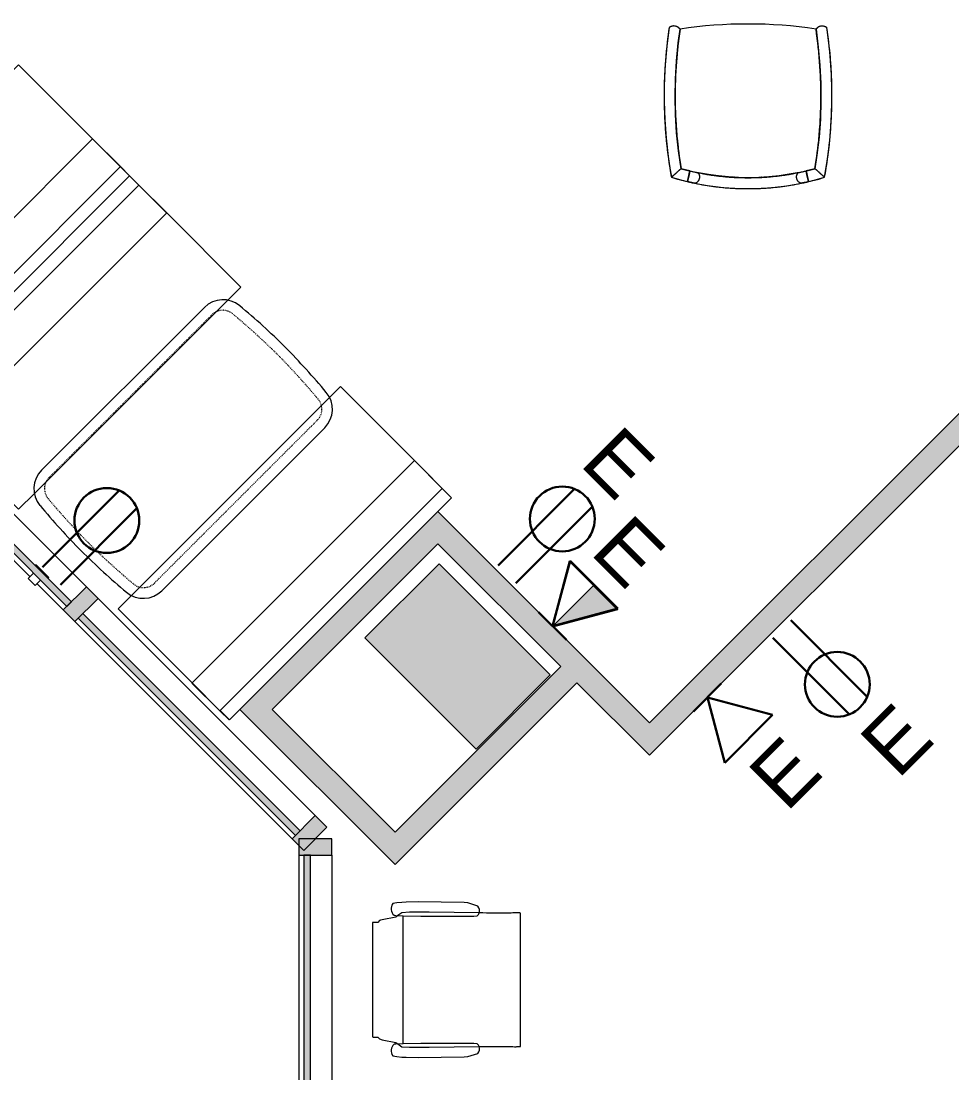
# Model space of a CAD drawing. Header units: inches. Extents: x 1180 to 3050, y -149 to 1363.
# Drawn here: x 1502 to 1644.1, y 4.8 to 165.4 of the extents above; entities that cross this region are included whole.
import ezdxf

# ---------------------------------------------------------------- set-up
doc = ezdxf.new("R2010")
doc.units = ezdxf.units.IN
doc.header["$MEASUREMENT"] = 0
doc.linetypes.add('Dash', pattern=[0.25, 0.125, -0.125])
for name, color, linetype, lineweight in [('A-ANNO-NOTE', 131, 'Continuous', 30), ('A-COLS', 52, 'Continuous', 13), ('A-GLAZ-CURT', 52, 'Continuous', 13), ('A-GLAZ-CWMG', 51, 'Continuous', 13), ('A-WALL-PATT', 111, 'Continuous', 13), ('E-ELEC-FIXT', 91, 'Continuous', 13), ('I-FURN', 30, 'Continuous', 9), ('I-FURN-HDLN', 30, 'Dash', 9), ('I-WALL', 2, 'Continuous', 13)]:
    doc.layers.add(name, color=color, linetype=linetype, lineweight=lineweight)
doc.styles.add('Swis721 Lt BT', font='swissl.ttf', dxfattribs={"height": 9})

# ---------------------------------------------------------------- blocks, each defined once
blk = doc.blocks.new('Column Set - Column Set-6509051-FIRST FLOOR POWER _ SIGNAL')
at = {"layer": 'A-COLS', "lineweight": 9}
h = blk.add_hatch(color=7, dxfattribs=at)
h.paths.add_polyline_path([(3038.48, -123.25), (3038.48, -107.25), (3019.98, -107.25), (3019.98, -123.25)], flags=0)
h.paths.add_polyline_path([(2642.36, -123.25), (2651.67, -123.25), (2651.67, -107.25), (2642.36, -107.25)], flags=0)
h.paths.add_polyline_path([(2666.36, -123.25), (2666.36, -107.25), (2655.17, -107.25), (2655.17, -123.25)], flags=0)
h.paths.add_polyline_path([(2411.67, -123.25), (2411.67, -107.25), (2402.36, -107.25), (2402.36, -123.25)], flags=0)
h.paths.add_polyline_path([(2426.36, -123.25), (2426.36, -107.25), (2415.17, -107.25), (2415.17, -123.25)], flags=0)
h.paths.add_polyline_path([(2175.17, -123.25), (2186.36, -123.25), (2186.36, -107.25), (2175.17, -107.25), (2175.17, -115.8)], flags=0)
h.paths.add_polyline_path([(2162.36, -123.25), (2171.67, -123.25), (2171.67, -107.25), (2162.36, -107.25)], flags=0)
h.paths.add_polyline_path([(1922.3, -123.25), (1931.67, -123.25), (1931.67, -107.25), (1922.3, -107.25)], flags=0)
h.paths.add_polyline_path([(1935.17, -123.25), (1946.3, -123.25), (1946.3, -107.25), (1935.17, -107.25), (1935.17, -115.84)], flags=0)
h.paths.add_polyline_path([(1586.3, -123.25), (1586.3, -107.25), (1562.3, -107.25), (1562.3, -123.25), (1566.26, -123.25)], flags=0)
h.paths.add_polyline_path([(1571.47, 54.24), (1582.78, 65.55), (1565.81, 82.52), (1554.5, 71.21), (1567.73, 57.98)], flags=0)
h.paths.add_polyline_path([(3038.48, 111.75), (3038.48, 135.75), (3019.98, 135.75), (3019.98, 111.75), (3020.29, 111.75)], flags=0)
h.paths.add_polyline_path([(2642.36, 111.75), (2666.36, 111.75), (2666.36, 117.5), (2666.31, 117.5), (2666.31, 123.5), (2666.36, 123.5), (2666.36, 135.75), (2642.36, 135.75)], flags=0)
h.paths.add_polyline_path([(2882.36, 111.75), (2906.36, 111.75), (2906.36, 116.09), (2906.29, 116.09), (2906.29, 135.75), (2882.36, 135.75), (2882.36, 117.5)], flags=0)
h.paths.add_polyline_path([(2402.36, 111.75), (2426.36, 111.75), (2426.36, 135.75), (2402.36, 135.75), (2402.36, 123.07)], flags=0)
h.paths.add_polyline_path([(2162.36, 111.75), (2186.36, 111.75), (2186.36, 135.75), (2162.36, 135.75)], flags=0)
h.paths.add_polyline_path([(1922.3, 111.75), (1946.3, 111.75), (1946.3, 135.75), (1922.3, 135.75)], flags=0)
h.paths.add_polyline_path([(1681.4, 111.75), (1705.4, 111.75), (1705.4, 135.75), (1681.4, 135.75)], flags=0)
h.paths.add_polyline_path([(1401.76, 223.95), (1413.08, 235.26), (1396.11, 252.23), (1384.79, 240.92), (1398.32, 227.38)], flags=0)
h.paths.add_polyline_path([(1206.4, 231.75), (1222.4, 231.75), (1222.4, 255.75), (1206.4, 255.75)], flags=0)
h.paths.add_polyline_path([(3038.48, 351.75), (3038.48, 375.75), (3019.98, 375.75), (3019.98, 351.75), (3020.29, 351.75)], flags=0)
h.paths.add_polyline_path([(2886.54, 351.75), (2906.29, 351.75), (2906.29, 360.9), (2906.36, 360.9), (2906.36, 366.59), (2906.29, 366.59), (2906.29, 375.75), (2882.36, 375.75), (2882.36, 351.75)], flags=0)
h.paths.add_polyline_path([(2666.31, 351.75), (2666.36, 351.75), (2666.36, 364), (2666.31, 364), (2666.31, 370), (2666.36, 370), (2666.36, 375.75), (2642.36, 375.75), (2642.36, 351.75)], flags=0)
h.paths.add_polyline_path([(2402.36, 351.75), (2426.36, 351.75), (2426.36, 375.75), (2402.36, 375.75)], flags=0)
h.paths.add_polyline_path([(2178.1, 351.75), (2186.36, 351.75), (2186.36, 373.75), (2162.36, 373.75), (2162.36, 351.75), (2169.13, 351.75)], flags=0)
h.paths.add_polyline_path([(1946.3, 351.75), (1946.3, 373.75), (1922.3, 373.75), (1922.3, 351.75)], flags=0)
h.paths.add_polyline_path([(1465.4, 351.75), (1465.4, 375.75), (1441.4, 375.75), (1441.4, 351.75)], flags=0)
h.paths.add_polyline_path([(2014.17, 433.88), (2016.66, 439.88), (2008.17, 439.88)], flags=0)
h.paths.add_polyline_path([(2016.66, 439.88), (2020.17, 439.88), (2031.14, 450.85), (2024.07, 457.92), (2011.34, 445.19), (2015.59, 440.95)], flags=0)
h.paths.add_polyline_path([(2067.91, 487.62), (2084.88, 504.59), (2077.81, 511.66), (2060.84, 494.69), (2063.67, 491.86)], flags=0)
h.paths.add_polyline_path([(2163.48, 511.88), (2186.36, 511.88), (2186.36, 535.75), (2162.36, 535.75), (2162.36, 512.6)], flags=0)
h.paths.add_polyline_path([(1930.03, 518.02), (1947, 534.99), (1939.93, 542.07), (1922.95, 525.09), (1927.2, 520.85)], flags=0)
h.paths.add_polyline_path([(2118.15, 553.34), (2129.47, 564.66), (2120.98, 573.14), (2109.67, 561.83), (2113.69, 557.8)], flags=0)
h.paths.add_polyline_path([(1983.77, 571.76), (2000.74, 588.73), (1993.67, 595.81), (1976.69, 578.83), (1978.11, 577.42)], flags=0)
h.paths.add_polyline_path([(1856.49, 591.56), (1873.46, 608.53), (1866.39, 615.6), (1849.42, 598.63), (1856.08, 591.97)], flags=0)
h.paths.add_polyline_path([(2886.54, 591.75), (2906.29, 591.75), (2906.29, 611.15), (2906.36, 611.15), (2906.36, 615.75), (2882.36, 615.75), (2882.36, 591.75)], flags=0)
h.paths.add_polyline_path([(3038.48, 591.75), (3038.48, 615.75), (3019.98, 615.75), (3019.98, 591.75), (3036.81, 591.75)], flags=0)
h.paths.add_polyline_path([(2666.36, 591.75), (2666.36, 615.75), (2642.36, 615.75), (2642.36, 591.75), (2661.13, 591.75)], flags=0)
h.paths.add_polyline_path([(2426.36, 591.75), (2426.36, 615.75), (2402.36, 615.75), (2402.36, 591.75), (2408.36, 591.75)], flags=0)
h.paths.add_polyline_path([(1684.58, 591.75), (1705.35, 591.75), (1705.35, 615.75), (1704.32, 615.75), (1704.32, 615.57), (1696.32, 615.57), (1696.32, 615.75), (1681.4, 615.75), (1681.4, 591.75)], flags=0)
h.paths.add_polyline_path([(1465.4, 591.75), (1465.4, 615.75), (1441.4, 615.75), (1441.4, 591.75), (1456.03, 591.75)], flags=0)
h.paths.add_polyline_path([(1206.4, 591.75), (1222.4, 591.75), (1222.4, 615.75), (1206.4, 615.75), (1206.4, 605)], flags=0)
h.paths.add_polyline_path([(1910.23, 645.3), (1927.2, 662.27), (1920.13, 669.34), (1903.16, 652.37)], flags=0)
h.paths.add_polyline_path([(1783.65, 664.39), (1800.63, 681.37), (1793.55, 688.44), (1776.58, 671.47)], flags=0)
h.paths.add_polyline_path([(2056.6, 665.81), (2065.08, 674.29), (2048.11, 691.26), (2039.63, 682.78), (2049.29, 673.12)], flags=0)
h.paths.add_polyline_path([(1837.39, 718.13), (1854.37, 735.11), (1847.29, 742.18), (1830.32, 725.21), (1834.57, 720.96)], flags=0)
h.paths.add_polyline_path([(1990.13, 732.28), (1998.62, 740.76), (1981.64, 757.73), (1973.16, 749.25), (1989.31, 733.09)], flags=0)
h.paths.add_polyline_path([(2163.86, 743.75), (2180.44, 743.75), (2183.07, 761.75), (2160.36, 761.75), (2160.36, 744.08)], flags=0)
h.paths.add_polyline_path([(2184.36, 743.75), (2184.36, 761.75), (2183.36, 761.75), (2183.36, 743.75)], flags=0)
h.paths.add_polyline_path([(1705.4, 831.75), (1705.4, 855.75), (1681.4, 855.75), (1681.4, 831.75)], flags=0)
h.paths.add_polyline_path([(1206.4, 831.75), (1222.4, 831.75), (1222.4, 855.75), (1206.4, 855.75)], flags=0)
h.paths.add_polyline_path([(1465.4, 831.75), (1465.4, 855.75), (1441.4, 855.75), (1441.4, 831.75)], flags=0)
h.paths.add_polyline_path([(3019.98, 853.75), (3038.48, 853.75), (3038.48, 871.75), (3043.98, 874.5), (3043.98, 877.75), (3019.98, 877.75), (3019.98, 862.5)], flags=0)
h.paths.add_polyline_path([(2882.36, 853.75), (2906.36, 853.75), (2906.36, 877.75), (2882.36, 877.75), (2882.36, 865.49)], flags=0)
h.paths.add_polyline_path([(2650.11, 853.75), (2666.36, 853.75), (2666.36, 877.75), (2642.36, 877.75), (2642.36, 853.75)], flags=0)
h.paths.add_polyline_path([(2402.36, 853.75), (2426.36, 853.75), (2426.36, 877.75), (2402.36, 877.75)], flags=0)
h.paths.add_polyline_path([(2184.36, 859.75), (2184.36, 877.75), (2160.36, 877.75), (2160.36, 859.75), (2178.1, 859.75)], flags=0)
h.paths.add_polyline_path([(1946.9, 871.75), (1946.9, 895.75), (1928.9, 895.75), (1928.9, 871.75)], flags=0)
h.paths.add_polyline_path([(1922.9, 1071.75), (1946.9, 1071.75), (1946.9, 1095.75), (1922.9, 1095.75)], flags=0)
h.paths.add_polyline_path([(1705.4, 1071.75), (1705.4, 1095.75), (1681.4, 1095.75), (1681.4, 1071.75)], flags=0)
h.paths.add_polyline_path([(1441.4, 1071.75), (1465.4, 1071.75), (1465.4, 1095.75), (1441.4, 1095.75), (1441.4, 1073.89)], flags=0)
h.paths.add_polyline_path([(1212.03, 1071.75), (1222.4, 1071.75), (1222.4, 1095.75), (1206.4, 1095.75), (1206.4, 1071.75), (1208.68, 1071.75)], flags=0)
h.paths.add_polyline_path([(1922.9, 1191.75), (1946.9, 1191.75), (1946.9, 1215.75), (1922.9, 1215.75)], flags=0)
h.paths.add_polyline_path([(1946.9, 1338.25), (1946.9, 1356.25), (1940.4, 1356.25), (1938.9, 1354.75), (1922.9, 1354.75), (1922.9, 1338.25)], flags=0)
h.paths.add_polyline_path([(1799.9, 1338.25), (1823.9, 1338.25), (1823.87, 1354.75), (1799.9, 1354.75)], flags=0)
h.paths.add_polyline_path([(1705.4, 1338.25), (1705.4, 1354.75), (1681.4, 1354.75), (1681.4, 1338.25), (1695.06, 1338.25)], flags=0)
h.paths.add_polyline_path([(1566.26, 1338.25), (1586.9, 1338.25), (1586.9, 1354.75), (1562.9, 1354.75), (1562.9, 1338.25)], flags=0)
h.paths.add_polyline_path([(1185.4, 1338.25), (1222.4, 1338.25), (1222.4, 1354.75), (1185.4, 1354.75)], flags=0)
h.paths.add_polyline_path([(1445.44, 1338.25), (1465.4, 1338.25), (1465.4, 1354.75), (1441.4, 1354.75), (1441.4, 1338.25)], flags=0)
h.paths.add_polyline_path([(1340.84, 1338.25), (1343.9, 1338.25), (1343.9, 1354.75), (1319.9, 1354.75), (1319.9, 1338.25)], flags=0)
at = {"layer": 'A-COLS', "color": 8, "lineweight": 20}
for p, q in [((1565.81, 82.52), (1554.5, 71.21)), ((1582.78, 65.55), (1565.81, 82.52)), ((1554.5, 71.21), (1571.47, 54.24)), ((1571.47, 54.24), (1582.78, 65.55))]:
    blk.add_line(p, q, dxfattribs=at)
blk = doc.blocks.new('System Panel - Glazed-6520325-FIRST FLOOR POWER _ SIGNAL')
at = {"layer": 'A-GLAZ-CURT', "lineweight": 9}
blk.add_hatch(color=7, dxfattribs=at).paths.add_polyline_path([(-23.46, 1.75), (-23.46, 0.75), (23.46, 0.75), (23.46, 1.75), (-9.51, 1.75)], flags=0)
at = {"layer": 'A-GLAZ-CURT', "color": 8, "lineweight": 20}
for p, q in [((23.46, 1.75), (-23.46, 1.75)), ((-23.46, 1.75), (-23.46, 0.75)), ((23.46, 0.75), (23.46, 1.75)), ((-23.46, 0.75), (23.46, 0.75))]:
    blk.add_line(p, q, dxfattribs=at)
blk = doc.blocks.new('Rectangular Mullion - 2_5_ x 5_ rectangular-6520312-FIRST FLOOR POWER _ SIGNAL')
at = {"layer": 'A-GLAZ-CWMG', "lineweight": 9}
blk.add_hatch(color=7, dxfattribs=at).paths.add_polyline_path([(-2.5, 2.5), (0, 2.5), (0, 0), (-1.77, -1.77), (-1.04, -2.5), (-2.5, -2.5), (-2.5, 1.77)], flags=0)
at = {"layer": 'A-GLAZ-CWMG', "color": 8, "lineweight": 20}
for p, q in [((-2.5, 2.5), (0, 2.5)), ((-2.5, -2.5), (-2.5, 2.5)), ((0, 2.5), (0, -2.5)), ((0, -2.5), (-2.5, -2.5))]:
    blk.add_line(p, q, dxfattribs=at)
blk = doc.blocks.new('Rectangular Mullion - 2_5_ x 5_ rectangular-6520313-FIRST FLOOR POWER _ SIGNAL')
at = {"layer": 'A-GLAZ-CWMG', "lineweight": 9}
blk.add_hatch(color=7, dxfattribs=at).paths.add_polyline_path([(0, -1.75), (0, 2.5), (-2.5, 2.5), (-2.5, -2.5), (0, -2.5)], flags=0)
at = {"layer": 'A-GLAZ-CWMG', "color": 8, "lineweight": 20}
for p, q in [((0, 2.5), (-2.5, 2.5)), ((-2.5, 2.5), (-2.5, -2.5)), ((0, -2.5), (0, 2.5)), ((-2.5, -2.5), (0, -2.5))]:
    blk.add_line(p, q, dxfattribs=at)
blk = doc.blocks.new('System Panel - Glazed-6520327-FIRST FLOOR POWER _ SIGNAL')
at = {"layer": 'A-GLAZ-CURT', "lineweight": 9}
blk.add_hatch(color=7, dxfattribs=at).paths.add_polyline_path([(-23.63, 1.75), (-23.63, 0.75), (23.62, 0.75), (23.62, 1.75), (-22.91, 1.75)], flags=0)
at = {"layer": 'A-GLAZ-CURT', "color": 8, "lineweight": 20}
for p, q in [((23.62, 1.75), (-23.63, 1.75)), ((-23.63, 1.75), (-23.63, 0.75)), ((23.62, 0.75), (23.62, 1.75)), ((-23.63, 0.75), (23.62, 0.75))]:
    blk.add_line(p, q, dxfattribs=at)
blk = doc.blocks.new('System Panel - Glazed-6520337-FIRST FLOOR POWER _ SIGNAL')
at = {"layer": 'A-GLAZ-CURT', "lineweight": 9}
blk.add_hatch(color=7, dxfattribs=at).paths.add_polyline_path([(-22.25, 1.75), (-22.25, 0.75), (22.25, 0.75), (22.25, 1.75), (-9.93, 1.75)], flags=0)
at = {"layer": 'A-GLAZ-CURT', "color": 8, "lineweight": 20}
for p, q in [((22.25, 1.75), (-22.25, 1.75)), ((-22.25, 1.75), (-22.25, 0.75)), ((22.25, 0.75), (22.25, 1.75)), ((-22.25, 0.75), (22.25, 0.75))]:
    blk.add_line(p, q, dxfattribs=at)
blk = doc.blocks.new('Rectangular Mullion - 2_5_ x 5_ rectangular-6520307-FIRST FLOOR POWER _ SIGNAL')
at = {"layer": 'A-GLAZ-CWMG', "lineweight": 9}
blk.add_hatch(color=7, dxfattribs=at).paths.add_polyline_path([(1.25, -2.5), (-1.25, -2.5), (-1.25, 2.5), (1.25, 2.5), (1.25, -1.75)], flags=0)
at = {"layer": 'A-GLAZ-CWMG', "color": 8, "lineweight": 20}
for p, q in [((-1.25, 2.5), (1.25, 2.5)), ((-1.25, -2.5), (-1.25, 2.5)), ((1.25, 2.5), (1.25, -2.5)), ((1.25, -2.5), (-1.25, -2.5))]:
    blk.add_line(p, q, dxfattribs=at)
blk = doc.blocks.new('Rectangular Mullion - 2_5_ x 5_ rectangular-6520321-FIRST FLOOR POWER _ SIGNAL')
at = {"layer": 'A-GLAZ-CWMG', "lineweight": 9}
for p, q in [((1478.57, 112.42), (1511.98, 79.01)), ((1475.04, 108.88), (1503.36, 80.56)), ((1504.42, 79.5), (1508.45, 75.47))]:
    blk.add_line(p, q, dxfattribs=at)
blk = doc.blocks.new('Rectangular Mullion - 2_5_ x 5_ rectangular-6520324-FIRST FLOOR POWER _ SIGNAL')
at = {"layer": 'A-GLAZ-CWMG', "lineweight": 9}
for p, q in [((1513.75, 77.24), (1546.92, 44.07)), ((1510.21, 73.7), (1543.39, 40.53))]:
    blk.add_line(p, q, dxfattribs=at)
blk = doc.blocks.new('Rectangular Mullion - 2_5_ x 5_ rectangular-6520334-FIRST FLOOR POWER _ SIGNAL')
at = {"layer": 'A-GLAZ-CWMG', "lineweight": 9}
for p, q in [((1544.42, 38.03), (1544.42, -6.47)), ((1549.42, 38.03), (1549.42, -6.47))]:
    blk.add_line(p, q, dxfattribs=at)
blk = doc.blocks.new('HermanMiller_Collection_Eames_AluminumGroup_SideChair - Arms Swivel Base-6572002-FIRST FLOOR POWER _ SIGNAL')
at = {"layer": 'I-FURN'}
for p, q in [((-6.45, 11.77), (-7.06, 11.66)), ((-5.68, 11.84), (-6.45, 11.77)), ((-5.03, 11.87), (-5.68, 11.84)), ((-3.17, 11.92), (-5.03, 11.87)), ((3.83, 11.82), (-3.17, 11.92)), ((4.42, 11.76), (3.83, 11.82)), ((5.92, 11.27), (4.42, 11.76)), ((-6.84, 9.88), (-6.61, 9.86)), ((-6.61, 9.86), (-5.45, 9.79)), ((-6.28, 9.84), (-6.61, 9.61)), ((-5.68, 10.24), (-6.28, 9.84)), ((-4.52, 10.35), (-5.68, 10.24)), ((-5.45, 9.79), (-2.77, 9.75)), ((-5.45, -9.73), (-5.45, 9.79)), ((-1.52, 10.35), (-4.52, 10.35)), ((-2.77, 9.75), (5.32, 9.75)), ((6.15, 10.24), (-1.52, 10.35)), ((5.32, 9.75), (5.82, 9.81)), ((12.47, -10.14), (12.47, 10.2)), ((-10.16, 8.75), (-10.16, -8.68)), ((-9.06, 9.06), (-9.32, 8.8)), ((-8.92, 9.13), (-9.06, 9.06)), ((-8.68, 9.21), (-8.92, 9.13)), ((-6.61, 9.61), (-8.68, 9.21)), ((-9.32, -8.74), (-9.06, -8.99)), ((-9.06, -8.99), (-8.68, -9.14)), ((-8.68, -9.14), (-6.61, -9.54)), ((-6.61, -9.54), (-6.28, -9.77)), ((-6.61, -9.79), (-6.84, -9.81)), ((-5.45, -9.73), (-6.61, -9.79)), ((-6.28, -9.77), (-5.68, -10.18)), ((-5.68, -10.18), (-4.52, -10.28)), ((-2.77, -9.68), (-5.45, -9.73)), ((-4.52, -10.28), (-1.52, -10.28)), ((5.32, -9.68), (-2.77, -9.68)), ((-1.52, -10.28), (6.15, -10.17)), ((4.42, -11.69), (5.92, -11.2)), ((5.82, -9.74), (5.32, -9.68)), ((-7.06, -11.59), (-6.45, -11.7)), ((-6.45, -11.7), (-5.68, -11.77)), ((-5.68, -11.77), (-5.03, -11.8)), ((-5.03, -11.8), (-3.17, -11.85)), ((-3.17, -11.85), (3.83, -11.75)), ((3.83, -11.75), (4.42, -11.69))]:
    blk.add_line(p, q, dxfattribs=at)
for centre, radius, start, end in [((-5.99, 10.89), 1.32, 144.065, 229.935), ((5.07, 10.55), 1.12, 343.9109, 40.257), ((5.4, 10.47), 0.781, 302.3218, 343.1534), ((-5.99, -10.82), 1.32, 130.065, 215.935), ((5.4, -10.4), 0.781, 16.8466, 57.6782), ((5.07, -10.48), 1.12, 319.743, 16.0891)]:
    blk.add_arc(centre, radius, start, end, dxfattribs=at)
for points in [[(10.56, 10.2), (9.82, 10.2), (8.34, 10.21), (6.88, 10.23), (6.15, 10.24)], [(11.53, 10.25), (11.37, 10.24), (11.04, 10.23), (10.72, 10.21), (10.56, 10.2)], [(6.15, -10.17), (6.88, -10.16), (8.34, -10.15), (9.82, -10.14), (10.56, -10.13)], [(10.56, -10.13), (10.72, -10.14), (11.04, -10.16), (11.37, -10.17), (11.53, -10.18)]]:
    blk.add_open_spline(points, degree=3, dxfattribs=at)
for points, knots in [([(12.47, 10.2), (12.47, 10.21), (12.47, 10.21), (12.44, 10.22), (12.38, 10.23), (12.31, 10.23), (12.23, 10.24), (12.09, 10.25), (11.86, 10.25), (11.65, 10.25), (11.53, 10.25)], [0, 0, 0, 0, 0.090909, 0.181818, 0.272727, 0.363636, 0.454545, 0.545455, 0.727273, 1, 1, 1, 1]), ([(-9.32, 8.8), (-9.51, 8.8), (-9.78, 8.79), (-10, 8.78), (-10.09, 8.77), (-10.14, 8.76), (-10.16, 8.75), (-10.16, 8.75)], [0, 0, 0, 0, 0.444444, 0.666667, 0.777778, 0.888889, 1, 1, 1, 1]), ([(-10.16, -8.68), (-10.16, -8.68), (-10.14, -8.69), (-10.09, -8.7), (-10.03, -8.71), (-9.94, -8.71), (-9.84, -8.72), (-9.69, -8.73), (-9.51, -8.73), (-9.37, -8.74), (-9.32, -8.74)], [0, 0, 0, 0, 0.111111, 0.222222, 0.333333, 0.444444, 0.555556, 0.666667, 0.888889, 1, 1, 1, 1]), ([(11.53, -10.18), (11.61, -10.18), (11.77, -10.18), (12.1, -10.18), (12.4, -10.16), (12.47, -10.14), (12.47, -10.14)], [0, 0, 0, 0, 0.181818, 0.363636, 0.727273, 1, 1, 1, 1])]:
    blk.add_open_spline(points, degree=3, knots=knots, dxfattribs=at)
blk = doc.blocks.new('Booth Seat12 - Booth Seat-6943674-FIRST FLOOR POWER _ SIGNAL')
at = {"layer": 'I-FURN'}
for p, q in [((1452.82, 207.51), (1451.01, 205.7)), ((1451.01, 205.7), (1452.82, 207.51)), ((1464.13, 196.2), (1452.82, 207.51)), ((1452.82, 207.51), (1464.13, 196.2)), ((1451.01, 205.7), (1421.09, 175.78)), ((1421.09, 175.78), (1451.01, 205.7)), ((1464.13, 196.2), (1430.16, 162.22)), ((1430.16, 162.22), (1464.13, 196.2)), ((1468.38, 191.95), (1464.13, 196.2)), ((1464.13, 196.2), (1468.38, 191.95)), ((1469.79, 190.54), (1464.13, 196.2)), ((1464.13, 196.2), (1469.79, 190.54)), ((1468.38, 191.95), (1434.45, 158.03)), ((1434.45, 158.03), (1468.38, 191.95)), ((1434.45, 158.03), (1468.38, 191.95)), ((1468.38, 191.95), (1434.45, 158.03)), ((1469.79, 190.54), (1468.38, 191.95)), ((1468.38, 191.95), (1469.79, 190.54)), ((1435.87, 156.62), (1469.79, 190.54)), ((1469.79, 190.54), (1435.87, 156.62)), ((1435.87, 156.62), (1469.79, 190.54)), ((1469.79, 190.54), (1435.87, 156.62)), ((1421.09, 175.78), (1418.88, 173.57)), ((1418.88, 173.57), (1421.09, 175.78)), ((1418.88, 173.57), (1430.19, 162.25)), ((1430.19, 162.25), (1418.88, 173.57)), ((1430.19, 162.25), (1434.44, 158.01)), ((1434.44, 158.01), (1430.19, 162.25)), ((1430.16, 162.22), (1434.4, 157.98)), ((1434.4, 157.98), (1430.16, 162.22)), ((1434.4, 157.98), (1434.45, 158.03)), ((1434.45, 158.03), (1434.4, 157.98)), ((1434.44, 158.01), (1435.85, 156.6)), ((1435.85, 156.6), (1434.44, 158.01)), ((1434.45, 158.03), (1435.87, 156.62)), ((1435.87, 156.62), (1434.45, 158.03))]:
    blk.add_line(p, q, dxfattribs=at)
blk = doc.blocks.new('Booth Seat13 - Booth Seat-6943711-FIRST FLOOR POWER _ SIGNAL')
at = {"layer": 'I-FURN'}
for p, q in [((1421.71, 238.62), (1387.79, 204.7)), ((1387.79, 204.7), (1421.71, 238.62)), ((1421.71, 238.62), (1387.79, 204.7)), ((1387.79, 204.7), (1421.71, 238.62)), ((1423.12, 237.21), (1421.71, 238.62)), ((1421.71, 238.62), (1423.12, 237.21)), ((1427.36, 232.97), (1421.71, 238.62)), ((1421.71, 238.62), (1427.36, 232.97)), ((1389.2, 203.29), (1423.12, 237.21)), ((1423.12, 237.21), (1389.2, 203.29)), ((1423.12, 237.21), (1389.2, 203.29)), ((1389.2, 203.29), (1423.12, 237.21)), ((1427.37, 232.97), (1423.12, 237.21)), ((1423.12, 237.21), (1427.37, 232.97)), ((1393.39, 198.99), (1427.37, 232.97)), ((1427.37, 232.97), (1393.39, 198.99)), ((1438.68, 221.65), (1427.37, 232.97)), ((1427.37, 232.97), (1438.68, 221.65)), ((1436.68, 219.65), (1438.68, 221.65)), ((1438.68, 221.65), (1436.68, 219.65)), ((1407.17, 190.14), (1436.64, 219.61)), ((1436.64, 219.61), (1407.17, 190.14)), ((1387.77, 204.68), (1389.18, 203.27)), ((1389.18, 203.27), (1387.77, 204.68)), ((1387.79, 204.7), (1389.2, 203.29)), ((1389.2, 203.29), (1387.79, 204.7)), ((1389.2, 203.29), (1389.15, 203.24)), ((1389.15, 203.24), (1389.2, 203.29)), ((1389.15, 203.24), (1393.39, 198.99)), ((1393.39, 198.99), (1389.15, 203.24)), ((1389.18, 203.27), (1393.42, 199.02)), ((1393.42, 199.02), (1389.18, 203.27)), ((1393.42, 199.02), (1404.74, 187.71)), ((1404.74, 187.71), (1393.42, 199.02)), ((1404.74, 187.71), (1407.17, 190.14)), ((1407.17, 190.14), (1404.74, 187.71))]:
    blk.add_line(p, q, dxfattribs=at)
blk = doc.blocks.new('Booth Seat14 - Booth Seat-6943737-FIRST FLOOR POWER _ SIGNAL')
at = {"layer": 'I-FURN'}
for p, q in [((1452.82, 207.51), (1451.17, 205.86)), ((1451.17, 205.86), (1452.82, 207.51)), ((1464.13, 196.2), (1452.82, 207.51)), ((1452.82, 207.51), (1464.13, 196.2)), ((1451.17, 205.86), (1420.93, 175.62)), ((1420.93, 175.62), (1451.17, 205.86)), ((1464.13, 196.2), (1430.16, 162.22)), ((1430.16, 162.22), (1464.13, 196.2)), ((1468.38, 191.95), (1464.13, 196.2)), ((1464.13, 196.2), (1468.38, 191.95)), ((1469.79, 190.54), (1464.13, 196.2)), ((1464.13, 196.2), (1469.79, 190.54)), ((1468.38, 191.95), (1434.45, 158.03)), ((1434.45, 158.03), (1468.38, 191.95)), ((1434.45, 158.03), (1468.38, 191.95)), ((1468.38, 191.95), (1434.45, 158.03)), ((1469.79, 190.54), (1468.38, 191.95)), ((1468.38, 191.95), (1469.79, 190.54)), ((1435.87, 156.62), (1469.79, 190.54)), ((1469.79, 190.54), (1467.7, 188.45)), ((1467.7, 188.45), (1469.79, 190.54)), ((1469.79, 190.54), (1467.7, 188.45)), ((1467.7, 188.45), (1437.48, 158.22)), ((1437.48, 158.22), (1467.7, 188.45)), ((1467.7, 188.45), (1437.48, 158.22)), ((1420.93, 175.62), (1418.88, 173.57)), ((1418.88, 173.57), (1420.93, 175.62)), ((1418.88, 173.57), (1430.19, 162.25)), ((1430.19, 162.25), (1418.88, 173.57)), ((1430.19, 162.25), (1434.44, 158.01)), ((1434.44, 158.01), (1430.19, 162.25)), ((1430.16, 162.22), (1434.4, 157.98)), ((1434.4, 157.98), (1430.16, 162.22)), ((1434.4, 157.98), (1434.45, 158.03)), ((1434.45, 158.03), (1434.4, 157.98)), ((1434.44, 158.01), (1435.85, 156.6)), ((1435.85, 156.6), (1434.44, 158.01)), ((1434.45, 158.03), (1435.87, 156.62)), ((1435.87, 156.62), (1434.45, 158.03)), ((1437.48, 158.22), (1435.87, 156.62)), ((1435.87, 156.62), (1437.48, 158.22)), ((1437.48, 158.22), (1435.87, 156.62))]:
    blk.add_line(p, q, dxfattribs=at)
blk = doc.blocks.new('Table-Lounge-Teknion-STRTB_Cover-R2014 - 44_ w x 26_ d x 26_ h Without Power-6837066-FIRST FLOOR POWER _ SIGNAL')
at = {"layer": 'I-FURN'}
for p, q in [((17.57, 13), (-17.58, 13)), ((-17.61, -13), (17.57, -13))]:
    blk.add_line(p, q, dxfattribs=at)
for centre, radius, start, end in [((-17.58, 9), 4, 90, 175), ((17.57, 9), 4, 5, 90), ((77.06, 0), 99.06, 174.5835, 180), ((-77.06, 0), 99.06, 360, 5.4165), ((85.29, 0), 107.29, 180, 185), ((-95.05, 0.85), 117.05, 355, 359.5835), ((-17.61, -9), 4, 185, 270), ((17.57, -9), 4, 270, 355)]:
    blk.add_arc(centre, radius, start, end, dxfattribs=at)
at = {"layer": 'I-FURN-HDLN'}
for p, q in [((17.57, 11.38), (-17.58, 11.38)), ((-17.58, -11.38), (17.57, -11.38))]:
    blk.add_line(p, q, dxfattribs=at)
for centre, radius, start, end in [((-17.58, 9), 2.38, 90, 175), ((17.57, 9), 2.38, 5, 90), ((95.05, -0.85), 115.43, 175, 179.5776), ((-95.05, -0.85), 115.43, 0.4224, 5), ((95.05, 0.85), 115.43, 180.4224, 185), ((-95.05, 0.85), 115.43, 355, 359.5776), ((-17.58, -9), 2.38, 185, 270), ((17.57, -9), 2.38, 270, 355)]:
    blk.add_arc(centre, radius, start, end, dxfattribs=at)
blk = doc.blocks.new('F-Chairs1 - Side 05-V111-FIRST FLOOR POWER _ SIGNAL')
at = {"layer": 'I-FURN'}
for p, q in [((-10.99, 18.67), (-10.99, 18.57)), ((-8.86, 2.7), (-10.22, 3.05)), ((-9.24, 1.07), (-8.86, 2.7)), ((-8.86, 2.67), (-9.24, 1.1)), ((-9.24, 1.1), (-8.86, 2.67)), ((-9.05, 1.89), (-9.24, 1.07)), ((-8.86, 2.67), (-9.05, 1.89)), ((-8.86, 2.7), (-8.86, 2.67)), ((-2.07, 1.73), (-2.01, 1.73)), ((-2.01, 1.73), (-2.07, 1.73)), ((-1.88, 1.72), (-1.94, 1.72)), ((1.94, 1.72), (1.88, 1.72)), ((2.01, 1.73), (2.07, 1.73)), ((2.07, 1.73), (2.01, 1.73)), ((10.22, 3.05), (8.86, 2.7)), ((8.86, 2.68), (8.86, 2.7)), ((8.86, 2.7), (9.24, 1.07)), ((9.05, 1.89), (8.86, 2.68)), ((8.86, 2.68), (9.24, 1.1)), ((9.24, 1.1), (8.86, 2.68)), ((9.24, 1.07), (9.05, 1.89)), ((-9.24, 1.07), (-9.2, 1.06)), ((9.2, 1.06), (9.24, 1.07))]:
    blk.add_line(p, q, dxfattribs=at)
at = {"layer": 'I-FURN', "flags": 128}
for points in [[(-12.04, 24.6), (-12.4, 21.8), (-12.64, 18.99), (-12.78, 16.17), (-12.8, 13.35), (-12.71, 10.52), (-12.51, 7.71), (-12.19, 4.9), (-11.76, 2.11), (-11.7, 1.73)], [(-11.16, 24.83), (-11.35, 24.84), (-11.53, 24.82), (-11.7, 24.78), (-11.83, 24.73), (-11.94, 24.67), (-12.01, 24.62), (-12.04, 24.6)], [(-10.38, 24.36), (-10.4, 24.38), (-10.45, 24.45), (-10.54, 24.53), (-10.65, 24.62), (-10.8, 24.71), (-10.97, 24.78), (-11.16, 24.83)], [(-10.22, 3.05), (-10.62, 5.78), (-10.9, 8.52), (-11.07, 11.27), (-11.13, 14.03), (-11.08, 16.79), (-10.93, 19.54), (-10.66, 22.28), (-10.38, 24.36)], [(10.38, 24.36), (10.73, 21.62), (10.97, 18.88), (11.11, 16.12), (11.13, 13.37), (11.04, 10.61), (10.84, 7.86), (10.53, 5.12), (10.22, 3.05)], [(11.16, 24.81), (10.97, 24.77), (10.8, 24.7), (10.66, 24.62), (10.54, 24.53), (10.45, 24.45), (10.4, 24.38), (10.38, 24.36)], [(12.04, 24.58), (12.01, 24.6), (11.94, 24.65), (11.84, 24.71), (11.7, 24.76), (11.54, 24.8), (11.35, 24.82), (11.16, 24.81)], [(11.7, 1.73), (12.14, 4.52), (12.47, 7.33), (12.69, 10.14), (12.8, 12.96), (12.79, 15.79), (12.67, 18.61), (12.44, 21.42), (12.09, 24.23), (12.04, 24.58)], [(-11.7, 1.73), (-10.14, 1.3), (-9.24, 1.07)], [(7.79, 2.47), (6.27, 2.19), (4.74, 1.97), (3.2, 1.81), (1.66, 1.71), (0.12, 1.67), (-1.43, 1.7), (-2.97, 1.79), (-4.51, 1.94), (-6.05, 2.15), (-7.57, 2.42), (-7.79, 2.47)], [(9.24, 1.07), (10.8, 1.47), (11.7, 1.73)], [(-8.18, 0.84), (-6.59, 0.54), (-4.99, 0.31), (-3.39, 0.14), (-1.78, 0.04), (-0.17, 0), (1.45, 0.03), (3.06, 0.12), (4.66, 0.27), (6.26, 0.49), (7.85, 0.77), (8.18, 0.84)]]:
    blk.add_lwpolyline(points, dxfattribs=at)
at = {"layer": 'I-FURN'}
for centre, radius, start, end in [((57.8, 14.21), 70.61, 171.5308, 180.996), ((57.8, 14.21), 70.61, 171.5308, 175.2598), ((-11.33, 23.66), 1.18, 36.4314, 126.6303), ((-11.33, 23.66), 1.18, 121.2821, 125.2204), ((-11.33, 23.66), 1.18, 115.242, 121.2747), ((-11.33, 23.66), 1.18, 108.1645, 112.8023), ((-11.33, 23.66), 1.18, 101.9361, 108.1446), ((-11.33, 23.66), 1.18, 90.9403, 99.8598), ((-11.33, 23.66), 1.18, 81.4896, 85.9143), ((-11.33, 23.66), 1.18, 77.1379, 81.4718), ((57.8, 14.21), 68.93, 171.5308, 181.0506), ((57.8, 14.21), 68.93, 171.5308, 176.1393), ((57.8, 14.21), 68.93, 171.5308, 176.1393), ((-11.33, 23.66), 1.18, 63.131, 72.0242), ((57.8, 14.21), 68.93, 171.5308, 175.7586), ((-11.33, 23.66), 1.18, 54.8508, 61.1686), ((-11.33, 23.66), 1.18, 50.2635, 54.8265), ((-11.33, 23.66), 1.18, 41.7404, 47.773), ((-11.33, 23.66), 1.18, 37.8218, 41.7257), ((0, -44.54), 69.68, 81.4321, 98.5679), ((0, -44.54), 69.68, 81.4321, 98.5679), ((0, -44.54), 69.68, 81.4321, 98.5679), ((11.32, 23.64), 1.18, 52.4725, 142.685), ((-57.8, 14.21), 68.93, 358.9494, 8.4692), ((-57.8, 14.21), 68.93, 3.8607, 8.4692), ((-57.8, 14.21), 68.93, 3.8607, 8.4692), ((-57.8, 14.21), 68.93, 4.0233, 8.4692), ((11.32, 23.64), 1.18, 137.4621, 141.3151), ((11.32, 23.64), 1.18, 131.4889, 137.4604), ((11.32, 23.64), 1.18, 124.4572, 128.8271), ((11.32, 23.64), 1.18, 116.91, 124.4502), ((11.32, 23.64), 1.18, 107.3188, 116.1946), ((11.32, 23.64), 1.18, 97.8929, 102.0231), ((11.32, 23.64), 1.18, 93.1961, 97.8826), ((11.32, 23.64), 1.18, 79.4522, 88.3969), ((11.32, 23.64), 1.18, 71.135, 77.0496), ((11.32, 23.64), 1.18, 66.2681, 71.1166), ((11.32, 23.64), 1.18, 57.9136, 64.0144), ((11.32, 23.64), 1.18, 53.9043, 57.8915), ((-57.8, 14.21), 70.61, 359.004, 8.4692), ((-57.8, 14.21), 70.61, 4.7233, 8.4481), ((57.8, 14.21), 70.61, 175.2604, 178.9888), ((57.8, 14.21), 68.93, 175.7586, 175.9767), ((-57.8, 14.21), 70.61, 0.9986, 4.7232), ((57.8, 14.21), 68.93, 176.2843, 177.6702), ((57.8, 14.21), 68.93, 176.3725, 177.6681), ((57.8, 14.21), 68.93, 176.3725, 177.6681), ((57.8, 14.21), 68.93, 176.1401, 176.2783), ((57.8, 14.21), 68.93, 176.1456, 176.2907), ((57.8, 14.21), 68.93, 176.1456, 176.3725), ((57.8, 14.21), 68.93, 175.9776, 176.1356), ((-57.8, 14.21), 68.93, 3.8603, 4.023), ((-57.8, 14.21), 68.93, 3.7423, 3.8607), ((-57.8, 14.21), 68.93, 3.7423, 3.8607), ((-57.8, 14.21), 68.93, 3.7223, 3.8603), ((-57.8, 14.21), 68.93, 2.3315, 3.7163), ((-57.8, 14.21), 68.93, 2.3319, 3.6732), ((-57.8, 14.21), 68.93, 2.3319, 3.6732), ((57.8, 14.21), 68.93, 177.6681, 180.7487), ((57.8, 14.21), 68.93, 177.6681, 180.7487), ((57.8, 14.21), 68.93, 177.6702, 180.2915), ((-57.8, 14.21), 68.93, 359.8088, 2.3319), ((-57.8, 14.21), 68.93, 359.8088, 2.3319), ((-57.8, 14.21), 68.93, 0.2618, 2.3315), ((57.8, 14.21), 70.61, 178.9892, 181.0966), ((-57.8, 14.21), 68.93, 359.5774, 0.2618), ((-57.8, 14.21), 70.61, 357.2738, 0.9984), ((57.8, 14.21), 70.61, 180.996, 190.1756), ((57.8, 14.21), 68.93, 180.2915, 180.4226), ((57.8, 14.21), 68.93, 180.4524, 180.7496), ((57.8, 14.21), 68.93, 180.7487, 181.0506), ((57.8, 14.21), 68.93, 180.7487, 181.0506), ((57.8, 14.21), 68.93, 180.7496, 181.0301), ((57.8, 14.21), 68.93, 181.0506, 189.3144), ((57.8, 14.21), 68.93, 181.0506, 183.596), ((57.8, 14.21), 68.93, 181.0506, 183.596), ((57.8, 14.21), 68.93, 181.0795, 183.5958), ((-57.8, 14.21), 68.93, 350.6856, 358.9494), ((-57.8, 14.21), 68.93, 358.6533, 358.9494), ((-57.8, 14.21), 68.93, 358.6533, 358.9494), ((-57.8, 14.21), 68.93, 358.5929, 358.9209), ((-57.8, 14.21), 68.93, 359.1188, 359.2513), ((-57.8, 14.21), 68.93, 359.1188, 359.2513), ((-57.8, 14.21), 68.93, 358.9703, 359.2506), ((-57.8, 14.21), 68.93, 358.9494, 359.1188), ((-57.8, 14.21), 68.93, 358.9494, 359.1188), ((-57.8, 14.21), 68.93, 359.2513, 359.8088), ((-57.8, 14.21), 68.93, 359.2513, 359.8088), ((-57.8, 14.21), 68.93, 359.2506, 359.5771), ((-57.8, 14.21), 70.61, 349.8244, 359.004), ((57.8, 14.21), 70.61, 181.1253, 182.7177), ((-57.8, 14.21), 68.93, 356.4043, 358.5929), ((-57.8, 14.21), 68.93, 356.404, 358.1436), ((-57.8, 14.21), 68.93, 356.404, 358.1436), ((-57.8, 14.21), 68.93, 358.1436, 358.6533), ((-57.8, 14.21), 68.93, 358.1436, 358.6533), ((57.8, 14.21), 70.61, 182.7181, 186.4467), ((57.8, 14.21), 68.93, 183.596, 185.0192), ((57.8, 14.21), 68.93, 183.596, 185.0192), ((57.8, 14.21), 68.93, 183.5958, 184.8685), ((-57.8, 14.21), 68.93, 354.9808, 356.404), ((-57.8, 14.21), 68.93, 354.9808, 356.404), ((-57.8, 14.21), 68.93, 355.1315, 356.4043), ((-57.8, 14.21), 70.61, 353.5491, 357.2737), ((57.8, 14.21), 68.93, 184.8689, 185.0196), ((57.8, 14.21), 68.93, 185.0196, 185.1931), ((57.8, 14.21), 68.93, 185.0317, 189.3144), ((57.8, 14.21), 68.93, 185.0317, 189.3144), ((-57.8, 14.21), 68.93, 350.6856, 354.9683), ((-57.8, 14.21), 68.93, 350.6856, 354.9683), ((-57.8, 14.21), 68.93, 354.8071, 354.9805), ((-57.8, 14.21), 68.93, 354.9805, 355.1313), ((57.8, 14.21), 68.93, 185.2011, 189.3144), ((-57.8, 14.21), 68.93, 350.6856, 354.7991), ((57.8, 14.21), 70.61, 186.4469, 190.1756), ((-57.8, 14.21), 70.61, 349.8244, 353.549), ((0, 40.33), 40.33, 253.1446, 286.8554), ((0, 40.33), 40.33, 253.1446, 256.7545), ((0, 40.33), 38.66, 254.6661, 285.3339), ((0, 40.33), 38.66, 254.6661, 259.8878), ((0, 40.33), 38.66, 254.6661, 259.8878), ((0, 40.33), 38.66, 254.6661, 256.7545), ((0, 40.33), 38.66, 256.7545, 259.2833), ((0, 40.33), 38.66, 259.2833, 260.6714), ((0, 40.33), 38.66, 259.8878, 260.4199), ((0, 40.33), 38.66, 259.8878, 260.4199), ((0, 40.33), 38.66, 260.4199, 260.674), ((0, 40.33), 38.66, 260.4199, 260.674), ((0, 40.33), 38.66, 260.674, 261.0276), ((0, 40.33), 38.66, 260.674, 260.7996), ((0, 40.33), 38.66, 260.6714, 261.0897), ((0, 40.33), 38.66, 260.7996, 261.0276), ((0, 40.33), 38.66, 261.0276, 261.6519), ((0, 40.33), 38.66, 261.0276, 261.6519), ((0, 40.33), 38.66, 261.0897, 261.3668), ((0, 40.33), 38.66, 261.3668, 261.6918), ((0, 40.33), 38.66, 261.6519, 261.8522), ((0, 40.33), 38.66, 261.6519, 261.8522), ((0, 40.33), 38.66, 261.6918, 262.3262), ((0, 40.33), 38.66, 261.8522, 265.955), ((0, 40.33), 38.66, 261.8522, 265.955), ((0, 40.33), 38.66, 262.3262, 262.4987), ((0, 40.33), 38.66, 262.4987, 263.1634), ((0, 40.33), 38.66, 263.1634, 265.7133), ((0, 40.33), 38.66, 265.7133, 266.2685), ((0, 40.33), 38.66, 265.955, 266.883), ((0, 40.33), 38.66, 265.955, 266.883), ((0, 40.33), 38.66, 266.2685, 266.9028), ((0, 40.33), 38.66, 266.9508, 267.1253), ((0, 40.33), 38.66, 267.0125, 267.2451), ((0, 40.33), 38.66, 267.0125, 267.2451), ((0, 40.33), 38.66, 267.2175, 267.3423), ((0, 40.33), 38.66, 267.2451, 272.7549), ((0, 40.33), 38.66, 267.2451, 272.7549), ((0, 40.33), 38.66, 267.3601, 267.5014), ((0, 40.33), 38.66, 267.5148, 272.4852), ((0, 40.33), 38.66, 272.4986, 272.6399), ((0, 40.33), 38.66, 272.6577, 272.7825), ((0, 40.33), 38.66, 272.7549, 272.9875), ((0, 40.33), 38.66, 272.7549, 272.9875), ((0, 40.33), 38.66, 272.8747, 273.0839), ((0, 40.33), 38.66, 273.0972, 273.7315), ((0, 40.33), 38.66, 273.117, 274.045), ((0, 40.33), 38.66, 273.117, 274.045), ((0, 40.33), 38.66, 273.7315, 274.2867), ((0, 40.33), 38.66, 274.045, 278.1478), ((0, 40.33), 38.66, 274.045, 278.1478), ((0, 40.33), 38.66, 274.2867, 276.8366), ((0, 40.33), 38.66, 276.8366, 277.5013), ((0, 40.33), 38.66, 277.5013, 277.6738), ((0, 40.33), 38.66, 277.6738, 278.3082), ((0, 40.33), 38.66, 278.1478, 278.3481), ((0, 40.33), 38.66, 278.1478, 278.3481), ((0, 40.33), 38.66, 278.3082, 278.6332), ((0, 40.33), 38.66, 278.3481, 278.9724), ((0, 40.33), 38.66, 278.3481, 278.9724), ((0, 40.33), 38.66, 278.6332, 278.9103), ((0, 40.33), 38.66, 278.9103, 279.3286), ((0, 40.33), 38.66, 278.9724, 279.326), ((0, 40.33), 38.66, 278.9724, 279.2004), ((0, 40.33), 38.66, 279.2004, 279.326), ((0, 40.33), 38.66, 279.3286, 280.7167), ((0, 40.33), 38.66, 279.326, 279.5801), ((0, 40.33), 38.66, 279.326, 279.5801), ((0, 40.33), 38.66, 279.5801, 280.1122), ((0, 40.33), 38.66, 279.5801, 280.1122), ((0, 40.33), 38.66, 280.1122, 285.3339), ((0, 40.33), 38.66, 280.1122, 285.3339), ((0, 40.33), 38.66, 280.7167, 283.2455), ((0, 40.33), 38.66, 283.2455, 285.3339), ((0, 40.33), 40.33, 283.2455, 286.8554), ((0, 40.33), 40.33, 256.8211, 257.0112), ((0, 40.33), 40.33, 257.0121, 257.3225), ((0, 40.33), 40.33, 257.3256, 257.7513), ((0, 40.33), 40.33, 257.8116, 258.3467), ((0, 40.33), 40.33, 258.4011, 260.6462), ((0, 40.33), 40.33, 260.6462, 262.4822), ((0, 40.33), 40.33, 262.4822, 266.606), ((0, 40.33), 40.33, 266.606, 267.4881), ((0, 40.33), 40.33, 267.4881, 272.5119), ((0, 40.33), 40.33, 272.5119, 273.394), ((0, 40.33), 40.33, 273.394, 277.5178), ((0, 40.33), 40.33, 277.5178, 279.3538), ((0, 40.33), 40.33, 279.3538, 281.5989), ((0, 40.33), 40.33, 281.6533, 282.1884), ((0, 40.33), 40.33, 282.2487, 282.6744), ((0, 40.33), 40.33, 282.6775, 282.9879), ((0, 40.33), 40.33, 282.9888, 283.1789)]:
    blk.add_arc(centre, radius, start, end, dxfattribs=at)
for points, knots in [([(-10.22, 3.05), (-10.22, 3.05), (-10.23, 3.04), (-10.25, 3.02), (-10.28, 3), (-10.3, 2.98), (-10.34, 2.95), (-10.37, 2.91), (-10.41, 2.88), (-10.44, 2.86), (-10.47, 2.83), (-10.51, 2.79), (-10.56, 2.75), (-10.61, 2.7), (-10.67, 2.65), (-10.72, 2.6), (-10.78, 2.55), (-10.84, 2.5), (-10.9, 2.44), (-10.96, 2.39), (-11.02, 2.34), (-11.08, 2.28), (-11.14, 2.23), (-11.19, 2.18), (-11.25, 2.13), (-11.31, 2.08), (-11.36, 2.03), (-11.41, 1.99), (-11.46, 1.94), (-11.5, 1.9), (-11.55, 1.87), (-11.58, 1.83), (-11.62, 1.8), (-11.65, 1.77), (-11.69, 1.74), (-11.7, 1.73), (-11.7, 1.73)], [-1, -1, -1, -1, -0.944444, -0.916667, -0.888889, -0.861111, -0.833333, -0.805556, -0.777778, -0.763889, -0.75, -0.722222, -0.694444, -0.666667, -0.638889, -0.611111, -0.583333, -0.555556, -0.527778, -0.5, -0.472222, -0.444444, -0.416667, -0.388889, -0.361111, -0.333333, -0.305556, -0.277778, -0.25, -0.222222, -0.194444, -0.166667, -0.138889, -0.111111, -0.055556, 0, 0, 0, 0]), ([(-8.86, 2.7), (-8.86, 2.7), (-8.83, 2.69), (-8.67, 2.66), (-8.36, 2.59), (-8, 2.51), (-7.79, 2.47)], [0, 0, 0, 0, 0.2, 0.4, 0.7, 1, 1, 1, 1]), ([(-7.79, 2.47), (-7.73, 2.45), (-7.63, 2.4), (-7.54, 2.28), (-7.5, 2.19), (-7.46, 2.12), (-7.44, 2.05), (-7.43, 2), (-7.42, 1.94), (-7.41, 1.86), (-7.41, 1.77), (-7.42, 1.67), (-7.43, 1.57), (-7.46, 1.47), (-7.49, 1.39), (-7.52, 1.31), (-7.56, 1.24), (-7.6, 1.18), (-7.64, 1.12), (-7.68, 1.07), (-7.73, 1.02), (-7.77, 0.98), (-7.84, 0.93), (-7.91, 0.88), (-8.04, 0.83), (-8.12, 0.83), (-8.18, 0.84)], [-1, -1, -1, -1, -0.861111, -0.791667, -0.756944, -0.722222, -0.6875, -0.670139, -0.652778, -0.618056, -0.583333, -0.548611, -0.513889, -0.479167, -0.444444, -0.416667, -0.388889, -0.361111, -0.333333, -0.305556, -0.277778, -0.25, -0.222222, -0.166667, -0.111111, 0, 0, 0, 0]), ([(8.18, 0.84), (8.11, 0.82), (8, 0.84), (7.86, 0.91), (7.79, 0.97), (7.73, 1.02), (7.68, 1.07), (7.64, 1.12), (7.61, 1.16), (7.57, 1.23), (7.52, 1.31), (7.48, 1.4), (7.45, 1.49), (7.43, 1.59), (7.41, 1.69), (7.41, 1.77), (7.41, 1.85), (7.42, 1.92), (7.43, 1.99), (7.44, 2.06), (7.47, 2.12), (7.49, 2.18), (7.52, 2.25), (7.57, 2.32), (7.67, 2.42), (7.74, 2.46), (7.79, 2.47)], [-1, -1, -1, -1, -0.861111, -0.791667, -0.756944, -0.722222, -0.6875, -0.670139, -0.652778, -0.618056, -0.583333, -0.548611, -0.513889, -0.479167, -0.444444, -0.416667, -0.388889, -0.361111, -0.333333, -0.305556, -0.277778, -0.25, -0.222222, -0.166667, -0.111111, 0, 0, 0, 0]), ([(7.79, 2.47), (7.93, 2.5), (8.18, 2.55), (8.53, 2.63), (8.79, 2.69), (8.86, 2.7), (8.86, 2.7)], [0, 0, 0, 0, 0.2, 0.4, 0.7, 1, 1, 1, 1]), ([(11.7, 1.73), (11.7, 1.73), (11.69, 1.74), (11.65, 1.77), (11.62, 1.8), (11.58, 1.83), (11.55, 1.87), (11.51, 1.9), (11.48, 1.92), (11.45, 1.95), (11.41, 1.99), (11.36, 2.03), (11.31, 2.08), (11.25, 2.13), (11.19, 2.18), (11.14, 2.23), (11.08, 2.28), (11.02, 2.34), (10.96, 2.39), (10.9, 2.44), (10.84, 2.5), (10.78, 2.55), (10.72, 2.6), (10.67, 2.65), (10.61, 2.7), (10.56, 2.75), (10.51, 2.79), (10.46, 2.84), (10.42, 2.88), (10.37, 2.91), (10.34, 2.95), (10.3, 2.98), (10.28, 3), (10.25, 3.02), (10.23, 3.04), (10.22, 3.05), (10.22, 3.05)], [-1, -1, -1, -1, -0.944444, -0.888889, -0.861111, -0.833333, -0.805556, -0.777778, -0.763889, -0.75, -0.722222, -0.694444, -0.666667, -0.638889, -0.611111, -0.583333, -0.555556, -0.527778, -0.5, -0.472222, -0.444444, -0.416667, -0.388889, -0.361111, -0.333333, -0.305556, -0.277778, -0.25, -0.222222, -0.194444, -0.166667, -0.138889, -0.111111, -0.083333, -0.055556, 0, 0, 0, 0]), ([(-8.18, 0.84), (-8.32, 0.87), (-8.57, 0.92), (-8.91, 1), (-9.17, 1.06), (-9.24, 1.07), (-9.24, 1.07)], [0, 0, 0, 0, 0.2, 0.4, 0.7, 1, 1, 1, 1]), ([(9.24, 1.07), (9.24, 1.07), (9.21, 1.07), (9.06, 1.03), (8.74, 0.96), (8.39, 0.88), (8.18, 0.84)], [0, 0, 0, 0, 0.2, 0.4, 0.7, 1, 1, 1, 1])]:
    blk.add_open_spline(points, degree=3, knots=knots, dxfattribs=at)
blk = doc.blocks.new('PS - Power Device _Wall Base_ - Duplex-V124-FIRST FLOOR POWER _ SIGNAL')
at = {"layer": 'E-ELEC-FIXT', "lineweight": 9}
for p, q in [((1408.12, 178.54), (1407.99, 178.41)), ((1408.12, 178.54), (1410.06, 176.59)), ((1407.72, 177.26), (1406.92, 176.46)), ((1407.99, 175.4), (1406.92, 176.46)), ((1407.99, 175.4), (1408.78, 176.2)), ((1409.93, 176.46), (1410.06, 176.59))]:
    blk.add_line(p, q, dxfattribs=at)

msp = doc.modelspace()

# ---------------------------------------------------------------- hatches: boundary and pattern name
at = {"layer": 'A-ANNO-NOTE', "lineweight": 9}
msp.add_hatch(color=256, dxfattribs=at).paths.add_polyline_path([(1583.12, 72.94), (1593.08, 75.61), (1589.44, 79.26)], flags=0)
at = {"layer": 'A-WALL-PATT', "lineweight": 9}
for points in [[(1597.93, 53.28), (1681.4, 136.75), (1676.45, 136.75), (1595.46, 55.75)], [(1595.46, 55.75), (1597.93, 58.22), (1565.64, 90.52), (1563.16, 88.04), (1595.36, 55.85)], [(1537.89, 57.81), (1565.64, 85.57), (1563.16, 88.04), (1535.41, 60.29), (1537.04, 58.66)], [(1559.1, 36.6), (1586.85, 64.36), (1584.38, 66.83), (1556.62, 39.08), (1557.67, 38.03)], [(1556.62, 39.08), (1559.1, 41.55), (1540.36, 60.29), (1537.89, 57.81), (1554.15, 41.55)]]:
    msp.add_hatch(color=7, dxfattribs=at).paths.add_polyline_path(points, flags=0)

# ---------------------------------------------------------------- linework, layer by layer
at = {"layer": 'A-ANNO-NOTE'}
for p, q in [((1505.29, 82.03), (1516.97, 93.72)), ((1505.29, 82.03), (1516.97, 93.72)), ((1574.82, 82.26), (1586.5, 93.95)), ((1574.82, 82.26), (1586.5, 93.95)), ((1508, 79.32), (1519.68, 91.01)), ((1577.53, 79.55), (1589.21, 91.24)), ((1583.12, 72.94), (1585.79, 82.9)), ((1583.14, 73.02), (1585.81, 82.98)), ((1585.79, 82.9), (1593.08, 75.61)), ((1585.81, 82.98), (1593.1, 75.69)), ((1583.12, 72.94), (1593.08, 75.61)), ((1583.14, 73.02), (1593.1, 75.69)), ((1585.26, 70.9), (1581.02, 75.14)), ((1619.5, 73.92), (1631.19, 62.23)), ((1619.5, 73.92), (1631.19, 62.23)), ((1616.79, 71.21), (1628.48, 59.52)), ((1604.65, 59.99), (1608.89, 64.24)), ((1606.77, 62.11), (1609.44, 52.15)), ((1606.77, 62.11), (1616.73, 59.44)), ((1616.73, 59.44), (1609.44, 52.15))]:
    msp.add_line(p, q, dxfattribs=at)
at = {"layer": 'A-ANNO-NOTE', "lineweight": 9}
for p, q in [((1589.44, 79.26), (1583.12, 72.94)), ((1593.08, 75.61), (1589.44, 79.26)), ((1583.12, 72.94), (1593.08, 75.61))]:
    msp.add_line(p, q, dxfattribs=at)
at = {"layer": 'A-ANNO-NOTE'}
for centre in [(1515.1, 89.13), (1584.63, 89.37), (1626.61, 64.11)]:
    msp.add_circle(centre, 4.95, dxfattribs=at)
at = {"layer": 'I-WALL', "color": 8, "lineweight": 20}
for p, q in [((1676.45, 136.75), (1597.93, 58.22)), ((1597.93, 53.28), (1664.17, 119.51)), ((1565.64, 90.52), (1535.41, 60.29)), ((1597.93, 58.22), (1565.64, 90.52)), ((1540.36, 60.29), (1565.64, 85.57)), ((1565.64, 85.57), (1584.38, 66.83)), ((1584.38, 66.83), (1559.1, 41.55)), ((1559.1, 36.6), (1586.85, 64.36)), ((1586.85, 64.36), (1597.93, 53.28)), ((1535.41, 60.29), (1559.1, 36.6)), ((1559.1, 41.55), (1540.36, 60.29))]:
    msp.add_line(p, q, dxfattribs=at)

# ---------------------------------------------------------------- block references
at = {"layer": 'A-COLS', "lineweight": 9}
msp.add_blockref('Column Set - Column Set-6509051-FIRST FLOOR POWER _ SIGNAL', (0, 0), dxfattribs=at)
at = {"layer": 'A-GLAZ-CURT', "lineweight": 9}
for name, p, rotation in [('System Panel - Glazed-6520327-FIRST FLOOR POWER _ SIGNAL', (1493.51, 93.94), 135.0000000000004), ('System Panel - Glazed-6520325-FIRST FLOOR POWER _ SIGNAL', (1528.57, 58.88), 135.0000000000004), ('System Panel - Glazed-6520337-FIRST FLOOR POWER _ SIGNAL', (1546.92, 15.78), 90)]:
    msp.add_blockref(name, p, dxfattribs=dict(at, rotation=rotation))
at = {"layer": 'A-GLAZ-CWMG', "lineweight": 9}
for name in ['Rectangular Mullion - 2_5_ x 5_ rectangular-6520321-FIRST FLOOR POWER _ SIGNAL', 'Rectangular Mullion - 2_5_ x 5_ rectangular-6520324-FIRST FLOOR POWER _ SIGNAL', 'Rectangular Mullion - 2_5_ x 5_ rectangular-6520334-FIRST FLOOR POWER _ SIGNAL']:
    msp.add_blockref(name, (0, 0), dxfattribs=at)
at = {"layer": 'A-GLAZ-CWMG', "lineweight": 9, "extrusion": (0, 0, -1)}
for name, p, rotation in [('Rectangular Mullion - 2_5_ x 5_ rectangular-6520307-FIRST FLOOR POWER _ SIGNAL', (-1511.1, 76.35), 44.99999999999964), ('Rectangular Mullion - 2_5_ x 5_ rectangular-6520312-FIRST FLOOR POWER _ SIGNAL', (-1546.92, 40.53), 90)]:
    msp.add_blockref(name, p, dxfattribs=dict(at, rotation=rotation))
at = {"layer": 'A-GLAZ-CWMG', "lineweight": 9, "rotation": 315.0000000000003}
msp.add_blockref('Rectangular Mullion - 2_5_ x 5_ rectangular-6520313-FIRST FLOOR POWER _ SIGNAL', (1546.92, 40.53), dxfattribs=at)
at = {"layer": 'E-ELEC-FIXT', "lineweight": 9}
msp.add_blockref('PS - Power Device _Wall Base_ - Duplex-V124-FIRST FLOOR POWER _ SIGNAL', (96.17, -96.17), dxfattribs=at)
at = {"layer": 'I-FURN'}
for name, p in [('F-Chairs1 - Side 05-V111-FIRST FLOOR POWER _ SIGNAL', (1612.98, 139.8)), ('Booth Seat12 - Booth Seat-6943674-FIRST FLOOR POWER _ SIGNAL', (48.79, -48.79)), ('Booth Seat13 - Booth Seat-6943711-FIRST FLOOR POWER _ SIGNAL', (96.87, -96.87)), ('Booth Seat14 - Booth Seat-6943737-FIRST FLOOR POWER _ SIGNAL', (97.93, -97.93)), ('HermanMiller_Collection_Eames_AluminumGroup_SideChair - Arms Swivel Base-6572002-FIRST FLOOR POWER _ SIGNAL', (1565.8, 18.97))]:
    msp.add_blockref(name, p, dxfattribs=at)
at = {"layer": 'I-FURN', "rotation": 45.00000000000011}
msp.add_blockref('Table-Lounge-Teknion-STRTB_Cover-R2014 - 44_ w x 26_ d x 26_ h Without Power-6837066-FIRST FLOOR POWER _ SIGNAL', (1526.75, 100.06), dxfattribs=at)

# ---------------------------------------------------------------- texts
at = {"layer": 'A-ANNO-NOTE', "lineweight": 9, "char_height": 9, "width": 9.393, "attachment_point": 1, "style": 'Swis721 Lt BT'}
for insert, rotation in [((1593.44, 104.09), 315), ((1595.01, 90.55), 315), ((1629.46, 55.83), 45), ((1612.44, 50.78), 45)]:
    msp.add_mtext('E', dxfattribs=dict(at, insert=insert, rotation=rotation))

doc.saveas('drawing.dxf')
